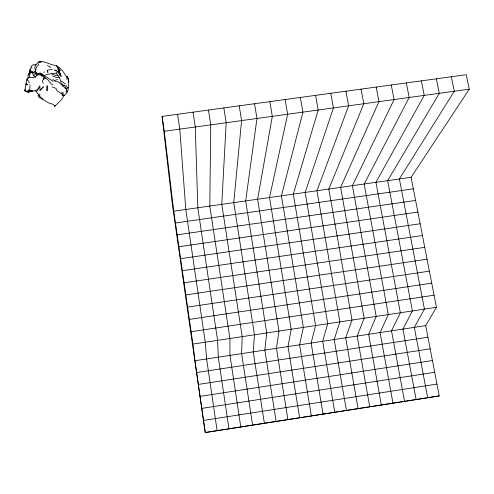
<?xml version="1.0" encoding="UTF-8"?>
<svg xmlns="http://www.w3.org/2000/svg" width="494" height="494" viewBox="0 0 494 494"><rect width="100%" height="100%" fill="white"/><g stroke="black" fill="none" stroke-linecap="round" stroke-linejoin="round"><path stroke-width="0.74" d="M29.967 84.838L29.788 89.494L27.003 91.754L24.7 90.791L26.83 79.658L28.417 76.959M29.202 73.544C29.566 72.822 30.004 70.574 30.912 71.062L30.881 72.007L27.707 76.113L28.942 73.131M65.968 92.464L66.492 89.865L64.856 85.314L63.714 85.277L61.219 83.443L59.546 77.57L56.1 73.118L47.937 74.23L43.577 75.736L42.256 75.613L40.545 74.619L38.242 74.86L36.531 75.631L35.358 77.076L33.049 77.681L29.276 77.113L26.83 79.658L28.701 81.152L29.27 83.134M56.724 66.647L56.791 65.541C50.549 65.517 45.176 60.515 38.872 61.769L35.117 65.535L34.846 68.549L35.29 69.71L35.228 71.914L36.741 72.569M56.39 70.796L54.575 69.938L57.267 71.321L57.329 72.63L56.1 73.118M55.1 105.315L54.76 106.327L54.667 105.549L52.494 104.135C47.659 103.252 43.552 99.572 39.329 97.102L39.199 96.589L39.285 97.244L42.317 98.763M54.76 106.327L61.342 99.862L64.201 95.447L66.709 93.008L67.746 91.378L68.4 87.629C67.906 84.017 69.339 80.38 67.406 76.792L66.437 76.527L62.392 70.586L59.064 67.375L57.292 66.61L56.791 65.541M30.066 70.494L30.177 69.191M39.995 93.872L39.329 97.102M29.276 77.113L29.912 73.205L31.912 72.507L36.148 73.205L38.242 74.86M62.874 94.286L63.22 92.508L61.194 93.1L64.201 95.447L62.577 95.478L61.546 93.798L57.014 90.711L56.575 89.031L54.667 87.728L52 86.833M38.421 94.187L38.069 95.57L39.285 97.244M38.89 63.707L38.52 64.893L36.624 66.653L35.228 71.914L33.938 71.457M43.268 83.325L42.293 80.874L43.342 79.398L44.09 77.126L41.329 75.829L40.545 74.619L43.095 74.427L42.256 75.613M42.206 99.251L36.5 91.859L39.847 85.956L39.995 90.334L43.423 86.808L39.995 90.334M25.521 89.253L24.7 90.791L25.978 90.921M425.717 325.632L436.437 307.311L411.082 177.303L469.3 89.173L466.243 74.711L162.118 116.405L172.184 203.151L205.201 432.54L439.228 395.935L425.717 325.632L194.932 360.725L205.269 432.54L439.228 395.935M39.847 85.956C38.223 91.446 32.437 90.952 28.109 92.187L27.003 91.754L29.788 89.494M57.31 68.79L58.922 69.907L58.181 71.476L60.231 75.601L58.181 71.476L57.267 71.321M35.358 77.076L33.802 75.718L36.148 73.205L36.531 75.631M43.781 72.513L44.602 71.858M43.342 79.398L45.454 78.021L48.097 79.942L51.11 83.894L52.753 84.863M68.4 87.629L65.881 88.797L58.409 81.862L55.544 81.51L52.802 79.46M32.758 90.476L30.647 91.05L28.17 90.97L32.758 90.476L28.109 92.187L26.509 91.236M54.309 80.559L57.508 79.559M62.491 85.913L64.856 85.314M52.321 69.395L47.344 70.185L47.862 72.359L47.344 70.185M203.528 420.425L436.949 384.079M200.064 396.373L432.423 360.534M201.793 408.371L434.683 372.278M196.631 372.55L427.946 337.211M198.341 384.431L430.181 348.844M194.932 360.725L192.913 344.09L436.437 307.311M189.356 319.383L431.725 283.148M191.129 331.709L434.072 295.196M184.083 282.79L424.741 247.346M185.83 294.924L427.057 259.22M187.59 307.126L429.385 271.157M180.613 258.689L420.147 223.77M182.342 270.712L422.438 235.527M177.173 234.835L415.59 200.422M178.89 246.734L417.862 212.068M192.913 344.09L173.771 211.21L411.082 177.303M175.469 222.992L413.33 188.838M173.771 211.21L164.261 131.268L469.3 89.173M35.932 64.794L32.974 64.776L30.918 66.492L31.943 67.61L31.054 67.925L30.128 69.58L29.523 70.852L29.838 71.815M58.008 75.539L55.748 75.508L51.709 74.014M25.663 84.678L27.88 84.783L26.096 83.245M59.546 77.57L55.983 77.311L52.679 76.008M62.577 95.478L64.171 95.713M30.912 71.062L32.746 71.679L34.135 73.075M66.462 90.847L67.746 91.378M65.325 83.98L61.305 80.997M43.577 75.736L47.745 77.793L53.167 81.399M66.437 76.527L67.351 77.484M47.51 65.523L50.709 67.45M44.09 77.126L45.454 78.021M40.07 61.46L41.237 62.293L38.872 61.769L39.051 62.633M35.278 90.847L36.5 91.859M57.817 67.542L60.2 70.766L57.292 66.61M31.912 72.507L33.802 75.718M58.916 71.229L59.644 72.47L58.922 69.907M67.406 76.792L68.623 79.38L68.759 81.985M60.441 75.026L61.17 76.49L60.145 73.019L60.342 74.353M66.313 85.635L67.326 87.889M451.306 76.761L454.313 91.242L399.38 178.976L424.432 309.127L414.33 327.361L427.687 397.744M436.332 78.812L439.302 93.31L387.654 180.65L412.404 310.942L402.931 329.097L416.127 399.547M421.339 80.868L424.26 95.391L375.922 182.329L400.362 312.758L391.514 330.832L404.555 401.363M406.309 82.93L409.193 97.466L364.164 184.009L388.303 314.579L380.077 332.567L392.965 403.172M391.26 84.993L394.095 99.553L352.395 185.688L376.224 316.407L368.623 334.308L381.356 404.987M376.181 87.061L378.966 101.641L340.601 187.374L364.134 318.229L357.156 336.056L369.734 406.809M361.071 89.13L363.819 103.728L328.8 189.06L352.018 320.063L345.676 337.803L358.094 408.631M345.936 91.205L348.634 105.827L316.975 190.752L339.891 321.89L334.179 339.551L346.436 410.452M330.776 93.286L333.425 107.927L305.138 192.444L327.738 323.731L322.662 341.298L334.765 412.28M315.58 95.367L318.192 110.026L293.282 194.136L315.573 325.565L311.134 343.052L323.076 414.108M300.364 97.454L302.927 112.132L281.407 195.834L303.39 327.405L299.586 344.812L311.374 415.942M285.118 99.547L287.632 114.244L269.514 197.532L291.188 329.251L288.021 346.566L299.648 417.776M269.841 101.641L272.311 116.356L257.609 199.23L278.968 331.091L276.442 348.326L287.909 419.61M254.534 103.74L256.96 118.474L245.685 200.935L266.729 332.944L264.846 350.092L276.152 421.45M239.207 105.84L241.585 120.598L233.742 202.645L254.472 334.796L253.237 351.858L264.383 423.296M223.844 107.945L226.178 122.722L221.781 204.349L242.196 336.649L241.609 353.624L252.595 425.136M208.456 110.057L210.74 124.852L209.808 206.06L229.901 338.507L229.963 355.396L240.788 426.983M193.037 112.169L195.278 126.989L197.81 207.776L217.588 340.366L218.299 357.168L228.963 428.835M177.593 114.287L179.785 129.125L185.8 209.493L205.263 342.225L206.622 358.947L217.125 430.688M162.118 116.405L164.261 131.268M66.826 77.218L66.98 79.367M47.091 85.777L47.054 90.742L47.091 85.777M40.471 73.143L37.316 73.322L43.095 74.427L40.471 73.143"/></g></svg>
